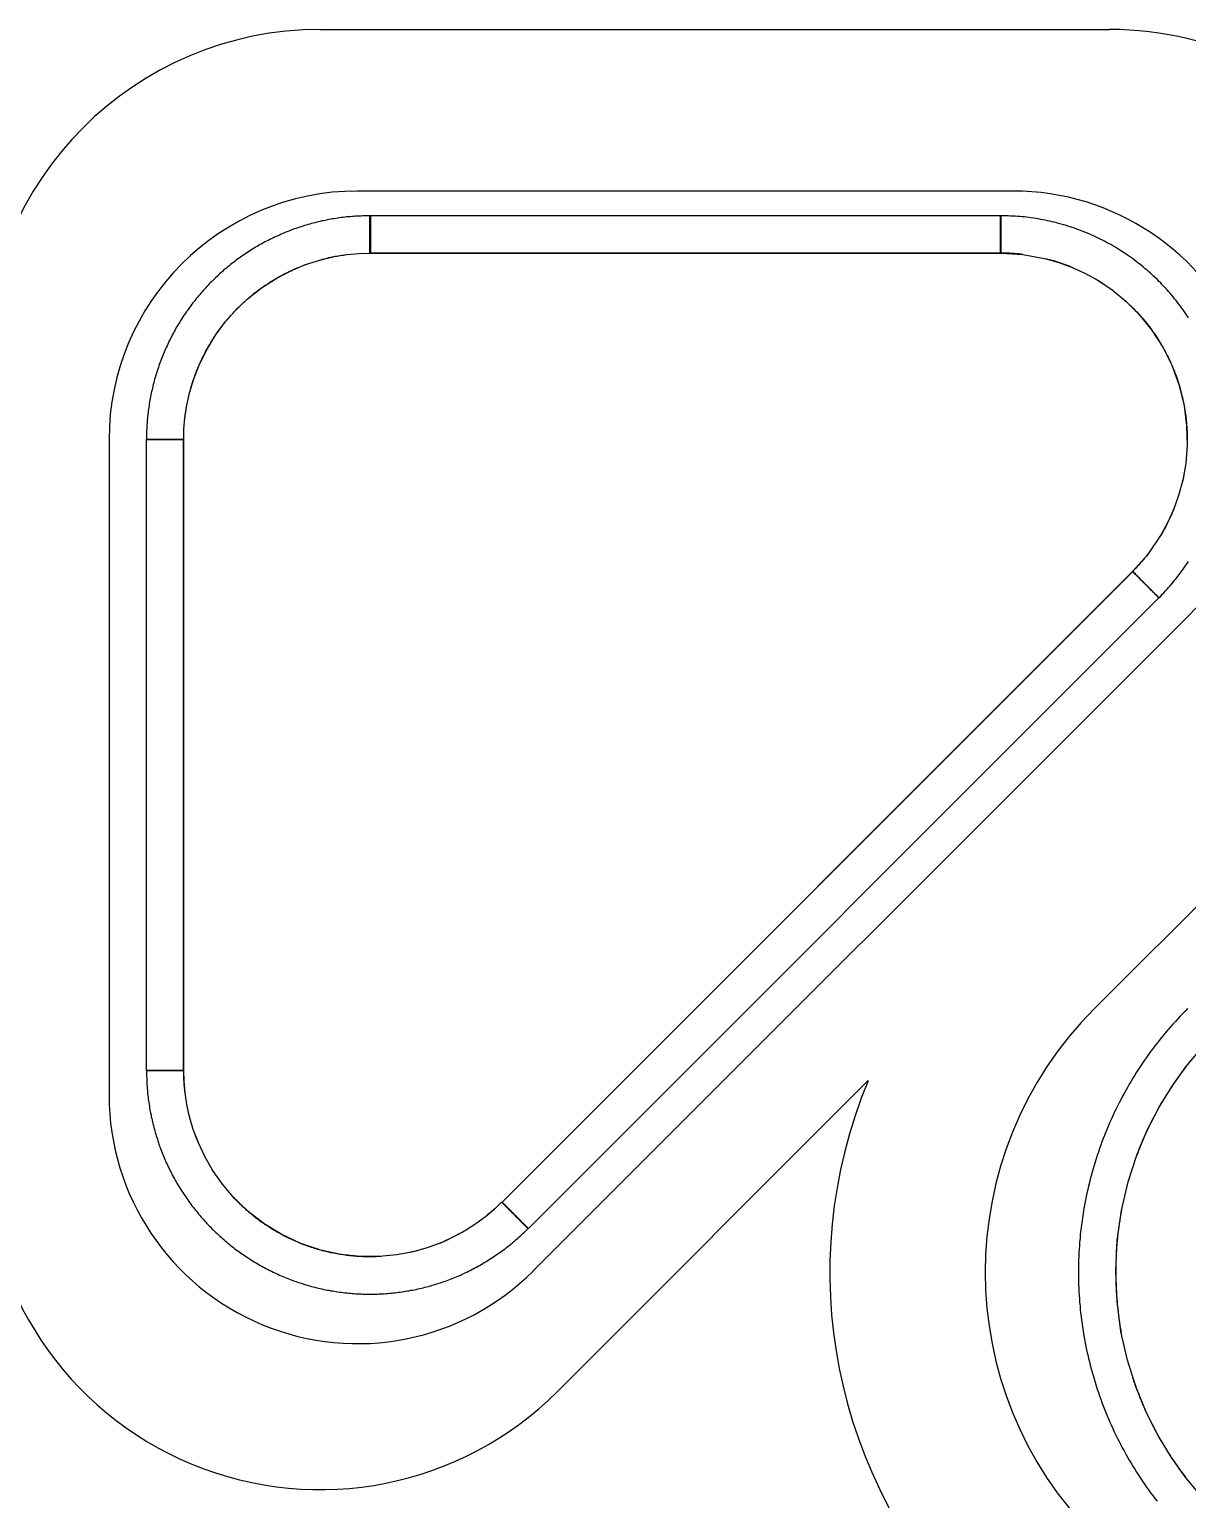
# Paper-space layout 'Sample Network Drawing - A1 Sheet' of a CAD drawing. Extents: x 49 to 806, y 22 to 564.
# Drawn here: x 720.299 to 721.231, y 242.193 to 243.376 of the extents above; entities that cross this region are included whole.
import ezdxf

# ---------------------------------------------------------------- set-up
doc = ezdxf.new("R2010")
doc.units = 0
doc.layers.add('N-EQPM', color=4, linetype='Continuous', lineweight=25)

psp = doc.layouts.new('Sample Network Drawing - A1 Sheet')

# ---------------------------------------------------------------- linework, layer by layer
at = {"layer": 'N-EQPM'}
for p, q in [((720.5328, 243.3761), (721.1677, 243.3761)), ((721.0903, 243.2461), (720.5628, 243.2461)), ((721.1557, 242.5883), (721.7807, 243.2133)), ((721.0804, 243.1961), (720.5728, 243.1961)), ((720.3628, 243.0461), (720.3628, 242.5187)), ((720.4228, 243.0461), (720.4228, 242.5385)), ((720.6789, 242.4324), (721.1865, 242.9401)), ((720.7042, 242.3772), (721.2317, 242.9047)), ((720.9737, 242.5303), (720.7237, 242.2803))]:
    psp.add_line(p, q, dxfattribs=at)
at = {"layer": 'N-EQPM', "flags": 128}
for points in [[(720.4229, 243.0462), (720.4231, 243.0545), (720.4239, 243.0637), (720.4254, 243.0738), (720.4279, 243.0846), (720.4313, 243.0959), (720.4359, 243.1074), (720.4417, 243.1189), (720.4486, 243.1302), (720.4566, 243.141), (720.4657, 243.1512), (720.4757, 243.1605), (720.4864, 243.1688), (720.4977, 243.176), (720.5092, 243.182), (720.5209, 243.1869), (720.5324, 243.1906), (720.5436, 243.1933), (720.5541, 243.195), (720.5638, 243.1959), (720.5727, 243.1961), (720.5727, 243.1967), (720.5727, 243.1973), (720.5727, 243.1979), (720.5727, 243.1985), (720.5727, 243.1991), (720.5727, 243.1997), (720.5727, 243.2003), (720.5727, 243.2008), (720.5727, 243.2014), (720.5727, 243.202), (720.5727, 243.2026), (720.5727, 243.2031), (720.5727, 243.2037), (720.5727, 243.2043), (720.5727, 243.2049), (720.5727, 243.2054), (720.5727, 243.206), (720.5727, 243.2065), (720.5727, 243.2071), (720.5727, 243.2076), (720.5727, 243.2082), (720.5727, 243.2087), (720.5727, 243.2092), (720.5727, 243.2098), (720.5727, 243.2103), (720.5727, 243.2108), (720.5727, 243.2113), (720.5727, 243.2118), (720.5727, 243.2123), (720.5727, 243.2128), (720.5727, 243.2133), (720.5727, 243.2138), (720.5727, 243.2143), (720.5727, 243.2147), (720.5727, 243.2152), (720.5727, 243.2156), (720.5727, 243.2161), (720.5727, 243.2165), (720.5727, 243.2169), (720.5727, 243.2174), (720.5727, 243.2178), (720.5727, 243.2182), (720.5727, 243.2186), (720.5727, 243.219), (720.5727, 243.2193), (720.5727, 243.2197), (720.5727, 243.2201), (720.5727, 243.2204), (720.5727, 243.2207), (720.5727, 243.2211), (720.5727, 243.2214), (720.5727, 243.2217), (720.5727, 243.222), (720.5727, 243.2223), (720.5727, 243.2226), (720.5727, 243.2229), (720.5727, 243.2231), (720.5727, 243.2234), (720.5727, 243.2236), (720.5727, 243.2239), (720.5727, 243.2241), (720.5727, 243.2243), (720.5727, 243.2245), (720.5727, 243.2247), (720.5727, 243.2249), (720.5727, 243.225), (720.5727, 243.2252), (720.5727, 243.2253), (720.5727, 243.2254), (720.5727, 243.2256), (720.5727, 243.2257), (720.5727, 243.2258), (720.5727, 243.2259), (720.5727, 243.2259), (720.5727, 243.226), (720.5727, 243.2261), (720.5727, 243.2261), (720.5727, 243.2261), (720.5727, 243.2261), (720.5713, 243.2261), (720.5698, 243.2261), (720.5684, 243.2261), (720.5669, 243.2261), (720.5655, 243.226), (720.5641, 243.2259), (720.5626, 243.2259), (720.5612, 243.2258), (720.5597, 243.2257), (720.5583, 243.2256), (720.5569, 243.2254), (720.5554, 243.2253), (720.554, 243.2252), (720.5526, 243.225), (720.5511, 243.2248), (720.5497, 243.2247), (720.5483, 243.2245), (720.5468, 243.2243), (720.5454, 243.2241), (720.544, 243.2238), (720.5426, 243.2236), (720.5412, 243.2234), (720.5397, 243.2231), (720.5383, 243.2228), (720.5369, 243.2225), (720.5355, 243.2222), (720.5341, 243.222), (720.5327, 243.2216), (720.5313, 243.2213), (720.5299, 243.221), (720.5285, 243.2206), (720.5271, 243.2203), (720.5257, 243.2199), (720.5243, 243.2195), (720.5229, 243.2191), (720.5215, 243.2187), (720.5202, 243.2183), (720.5188, 243.2179), (720.5174, 243.2174), (720.516, 243.217), (720.5147, 243.2165), (720.5133, 243.216), (720.5119, 243.2156), (720.5106, 243.2151), (720.5092, 243.2146), (720.5079, 243.2141), (720.5066, 243.2135), (720.5052, 243.213), (720.5039, 243.2124), (720.5026, 243.2119), (720.5012, 243.2113), (720.4999, 243.2107), (720.4986, 243.2101), (720.4973, 243.2095), (720.496, 243.2089), (720.4947, 243.2083), (720.4934, 243.2077), (720.4921, 243.2071), (720.4908, 243.2064), (720.4895, 243.2057), (720.4882, 243.2051), (720.487, 243.2044), (720.4857, 243.2037), (720.4845, 243.203), (720.4832, 243.2023), (720.482, 243.2015), (720.4807, 243.2008), (720.4795, 243.2001), (720.4783, 243.1993), (720.477, 243.1985), (720.4758, 243.1978), (720.4746, 243.197), (720.4734, 243.1962), (720.4722, 243.1954), (720.471, 243.1946), (720.4698, 243.1938), (720.4686, 243.1929), (720.4675, 243.1921), (720.4663, 243.1913), (720.4652, 243.1904), (720.464, 243.1895), (720.4629, 243.1887), (720.4617, 243.1878), (720.4606, 243.1869), (720.4595, 243.186), (720.4583, 243.1851), (720.4572, 243.1841), (720.4561, 243.1832), (720.455, 243.1823), (720.454, 243.1813), (720.4529, 243.1804), (720.4518, 243.1794), (720.4507, 243.1784), (720.4497, 243.1774), (720.4487, 243.1764), (720.4476, 243.1755), (720.4466, 243.1744), (720.4456, 243.1734), (720.4445, 243.1724), (720.4435, 243.1714), (720.4425, 243.1703), (720.4415, 243.1693), (720.4406, 243.1682), (720.4396, 243.1672), (720.4386, 243.1661), (720.4377, 243.165), (720.4367, 243.1639), (720.4358, 243.1628), (720.4349, 243.1617), (720.4339, 243.1606), (720.433, 243.1595), (720.4321, 243.1584), (720.4312, 243.1572), (720.4303, 243.1561), (720.4295, 243.155), (720.4286, 243.1538), (720.4277, 243.1526), (720.4269, 243.1515), (720.4261, 243.1503), (720.4252, 243.1491), (720.4244, 243.1479), (720.4236, 243.1468), (720.4228, 243.1456), (720.422, 243.1443), (720.4212, 243.1431), (720.4204, 243.1419), (720.4197, 243.1407), (720.4189, 243.1395), (720.4182, 243.1382), (720.4175, 243.137), (720.4167, 243.1357), (720.416, 243.1345), (720.4153, 243.1332), (720.4146, 243.132), (720.414, 243.1307), (720.4133, 243.1294), (720.4126, 243.1281), (720.412, 243.1268), (720.4113, 243.1255), (720.4107, 243.1243), (720.4101, 243.123), (720.4095, 243.1216), (720.4089, 243.1203), (720.4083, 243.119), (720.4077, 243.1177), (720.4071, 243.1164), (720.4066, 243.115), (720.406, 243.1137), (720.4055, 243.1124), (720.405, 243.111), (720.4045, 243.1097), (720.4039, 243.1083), (720.4035, 243.107), (720.403, 243.1056), (720.4025, 243.1042), (720.4021, 243.1029), (720.4016, 243.1015), (720.4012, 243.1001), (720.4007, 243.0987), (720.4003, 243.0974), (720.3999, 243.096), (720.3995, 243.0946), (720.3991, 243.0932), (720.3988, 243.0918), (720.3984, 243.0904), (720.3981, 243.089), (720.3977, 243.0876), (720.3974, 243.0862), (720.3971, 243.0848), (720.3968, 243.0834), (720.3965, 243.082), (720.3962, 243.0806), (720.3959, 243.0791), (720.3957, 243.0777), (720.3954, 243.0763), (720.3952, 243.0749), (720.395, 243.0735), (720.3948, 243.072), (720.3946, 243.0706), (720.3944, 243.0692), (720.3942, 243.0677), (720.394, 243.0663), (720.3939, 243.0649), (720.3937, 243.0634), (720.3936, 243.062), (720.3935, 243.0606), (720.3934, 243.0591), (720.3933, 243.0577), (720.3932, 243.0562), (720.3931, 243.0548), (720.393, 243.0534), (720.393, 243.0519), (720.3929, 243.0505), (720.3929, 243.049), (720.3929, 243.0476), (720.3929, 243.0462), (720.3929, 243.0462), (720.3929, 243.0462), (720.393, 243.0462), (720.393, 243.0462), (720.3931, 243.0462), (720.3932, 243.0462), (720.3933, 243.0462), (720.3934, 243.0462), (720.3935, 243.0462), (720.3936, 243.0462), (720.3937, 243.0462), (720.3939, 243.0462), (720.394, 243.0462), (720.3942, 243.0462), (720.3944, 243.0462), (720.3945, 243.0462), (720.3947, 243.0462), (720.3949, 243.0462), (720.3952, 243.0462), (720.3954, 243.0462), (720.3956, 243.0462), (720.3959, 243.0462), (720.3962, 243.0462), (720.3964, 243.0462), (720.3967, 243.0462), (720.397, 243.0462), (720.3973, 243.0462), (720.3976, 243.0462), (720.3979, 243.0462), (720.3983, 243.0462), (720.3986, 243.0462), (720.399, 243.0462), (720.3993, 243.0462), (720.3997, 243.0462), (720.4001, 243.0462), (720.4005, 243.0462), (720.4009, 243.0462), (720.4012, 243.0462), (720.4017, 243.0462), (720.4021, 243.0462), (720.4025, 243.0462), (720.4029, 243.0462), (720.4034, 243.0462), (720.4039, 243.0462), (720.4043, 243.0462), (720.4048, 243.0462), (720.4052, 243.0462), (720.4057, 243.0462), (720.4062, 243.0462), (720.4067, 243.0462), (720.4072, 243.0462), (720.4077, 243.0462), (720.4082, 243.0462), (720.4087, 243.0462), (720.4093, 243.0462), (720.4098, 243.0462), (720.4103, 243.0462), (720.4108, 243.0462), (720.4114, 243.0462), (720.4119, 243.0462), (720.4125, 243.0462), (720.413, 243.0462), (720.4136, 243.0462), (720.4142, 243.0462), (720.4147, 243.0462), (720.4153, 243.0462), (720.4159, 243.0462), (720.4164, 243.0462), (720.417, 243.0462), (720.4176, 243.0462), (720.4182, 243.0462), (720.4188, 243.0462), (720.4193, 243.0462), (720.4199, 243.0462), (720.4205, 243.0462), (720.4211, 243.0462), (720.4217, 243.0462), (720.4223, 243.0462)], [(720.5731, 243.1962), (721.0801, 243.1962), (721.0801, 243.1969), (721.0801, 243.1976), (721.0801, 243.1983), (721.0801, 243.199), (721.0801, 243.1997), (721.0801, 243.2004), (721.0801, 243.201), (721.0801, 243.2018), (721.0801, 243.2024), (721.0801, 243.2031), (721.0801, 243.2038), (721.0801, 243.2045), (721.0801, 243.2052), (721.0801, 243.2058), (721.0801, 243.2065), (721.0801, 243.2071), (721.0801, 243.2078), (721.0801, 243.2084), (721.0801, 243.2091), (721.0801, 243.2097), (721.0801, 243.2103), (721.0801, 243.211), (721.0801, 243.2116), (721.0801, 243.2122), (721.0801, 243.2127), (721.0801, 243.2133), (721.0801, 243.2139), (721.0801, 243.2145), (721.0801, 243.215), (721.0801, 243.2156), (721.0801, 243.2161), (721.0801, 243.2166), (721.0801, 243.2171), (721.0801, 243.2176), (721.0801, 243.2181), (721.0801, 243.2186), (721.0801, 243.219), (721.0801, 243.2195), (721.0801, 243.2199), (721.0801, 243.2203), (721.0801, 243.2208), (721.0801, 243.2211), (721.0801, 243.2215), (721.0801, 243.2219), (721.0801, 243.2222), (721.0801, 243.2226), (721.0801, 243.2229), (721.0801, 243.2232), (721.0801, 243.2235), (721.0801, 243.2238), (721.0801, 243.2241), (721.0801, 243.2243), (721.0801, 243.2245), (721.0801, 243.2248), (721.0801, 243.225), (721.0801, 243.2252), (721.0801, 243.2253), (721.0801, 243.2255), (721.0801, 243.2256), (721.0801, 243.2257), (721.0801, 243.2259), (721.0801, 243.2259), (721.0801, 243.226), (721.0801, 243.2261), (721.0801, 243.2261), (721.0801, 243.2261), (720.5731, 243.2261), (720.5731, 243.2261), (720.5731, 243.2261), (720.5731, 243.226), (720.5731, 243.2259), (720.5731, 243.2259), (720.5731, 243.2257), (720.5731, 243.2256), (720.5731, 243.2255), (720.5731, 243.2253), (720.5731, 243.2252), (720.5731, 243.225), (720.5731, 243.2248), (720.5731, 243.2245), (720.5731, 243.2243), (720.5731, 243.2241), (720.5731, 243.2238), (720.5731, 243.2235), (720.5731, 243.2232), (720.5731, 243.2229), (720.5731, 243.2226), (720.5731, 243.2222), (720.5731, 243.2219), (720.5731, 243.2215), (720.5731, 243.2211), (720.5731, 243.2208), (720.5731, 243.2203), (720.5731, 243.2199), (720.5731, 243.2195), (720.5731, 243.219), (720.5731, 243.2186), (720.5731, 243.2181), (720.5731, 243.2176), (720.5731, 243.2171), (720.5731, 243.2166), (720.5731, 243.2161), (720.5731, 243.2156), (720.5731, 243.215), (720.5731, 243.2145), (720.5731, 243.2139), (720.5731, 243.2133), (720.5731, 243.2127), (720.5731, 243.2122), (720.5731, 243.2116), (720.5731, 243.211), (720.5731, 243.2103), (720.5731, 243.2097), (720.5731, 243.2091), (720.5731, 243.2084), (720.5731, 243.2078), (720.5731, 243.2071), (720.5731, 243.2065), (720.5731, 243.2058), (720.5731, 243.2052), (720.5731, 243.2045), (720.5731, 243.2038), (720.5731, 243.2031), (720.5731, 243.2024), (720.5731, 243.2018), (720.5731, 243.201), (720.5731, 243.2004), (720.5731, 243.1997), (720.5731, 243.199), (720.5731, 243.1983), (720.5731, 243.1976), (720.5731, 243.1969)], [(720.4227, 242.5386), (720.4227, 243.0461), (720.4218, 243.0461), (720.4208, 243.0461), (720.4198, 243.0461), (720.4188, 243.0461), (720.4179, 243.0461), (720.4169, 243.0461), (720.416, 243.0461), (720.415, 243.0461), (720.4141, 243.0461), (720.4131, 243.0461), (720.4122, 243.0461), (720.4113, 243.0461), (720.4104, 243.0461), (720.4095, 243.0461), (720.4086, 243.0461), (720.4078, 243.0461), (720.4069, 243.0461), (720.4061, 243.0461), (720.4053, 243.0461), (720.4045, 243.0461), (720.4037, 243.0461), (720.403, 243.0461), (720.4023, 243.0461), (720.4015, 243.0461), (720.4009, 243.0461), (720.4002, 243.0461), (720.3996, 243.0461), (720.399, 243.0461), (720.3984, 243.0461), (720.3978, 243.0461), (720.3973, 243.0461), (720.3968, 243.0461), (720.3963, 243.0461), (720.3959, 243.0461), (720.3955, 243.0461), (720.3951, 243.0461), (720.3947, 243.0461), (720.3944, 243.0461), (720.3941, 243.0461), (720.3938, 243.0461), (720.3936, 243.0461), (720.3934, 243.0461), (720.3932, 243.0461), (720.393, 243.0461), (720.3929, 243.0461), (720.3929, 243.0461), (720.3928, 243.0461), (720.3928, 242.5386), (720.3929, 242.5386), (720.3929, 242.5386), (720.393, 242.5386), (720.3932, 242.5386), (720.3934, 242.5386), (720.3936, 242.5386), (720.3938, 242.5386), (720.3941, 242.5386), (720.3944, 242.5386), (720.3947, 242.5386), (720.3951, 242.5386), (720.3955, 242.5386), (720.3959, 242.5386), (720.3963, 242.5386), (720.3968, 242.5386), (720.3973, 242.5386), (720.3978, 242.5386), (720.3984, 242.5386), (720.399, 242.5386), (720.3996, 242.5386), (720.4002, 242.5386), (720.4009, 242.5386), (720.4015, 242.5386), (720.4023, 242.5386), (720.403, 242.5386), (720.4037, 242.5386), (720.4045, 242.5386), (720.4053, 242.5386), (720.4061, 242.5386), (720.4069, 242.5386), (720.4078, 242.5386), (720.4086, 242.5386), (720.4095, 242.5386), (720.4104, 242.5386), (720.4113, 242.5386), (720.4122, 242.5386), (720.4131, 242.5386), (720.4141, 242.5386), (720.415, 242.5386), (720.416, 242.5386), (720.4169, 242.5386), (720.4179, 242.5386), (720.4188, 242.5386), (720.4198, 242.5386), (720.4208, 242.5386), (720.4218, 242.5386)], [(721.1862, 242.9401), (720.6791, 242.4325), (720.6799, 242.4318), (720.6805, 242.4311), (720.6813, 242.4304), (720.6819, 242.4296), (720.6827, 242.429), (720.6833, 242.4283), (720.684, 242.4276), (720.6847, 242.4269), (720.6854, 242.4262), (720.6861, 242.4255), (720.6867, 242.4248), (720.6874, 242.4242), (720.688, 242.4235), (720.6887, 242.4229), (720.6893, 242.4223), (720.6899, 242.4217), (720.6905, 242.4211), (720.6911, 242.4205), (720.6917, 242.4199), (720.6923, 242.4193), (720.6928, 242.4188), (720.6933, 242.4183), (720.6939, 242.4177), (720.6943, 242.4172), (720.6948, 242.4168), (720.6953, 242.4163), (720.6957, 242.4158), (720.6962, 242.4154), (720.6966, 242.415), (720.697, 242.4146), (720.6973, 242.4142), (720.6977, 242.4139), (720.698, 242.4136), (720.6984, 242.4133), (720.6986, 242.413), (720.6989, 242.4127), (720.6991, 242.4124), (720.6994, 242.4122), (720.6996, 242.412), (720.6998, 242.4119), (720.6999, 242.4117), (720.7, 242.4116), (720.7001, 242.4115), (720.7002, 242.4114), (720.7003, 242.4113), (720.7003, 242.4113), (721.2074, 242.9189), (721.2073, 242.9189), (721.2073, 242.919), (721.2072, 242.9191), (721.2071, 242.9192), (721.207, 242.9193), (721.2068, 242.9194), (721.2067, 242.9196), (721.2064, 242.9198), (721.2062, 242.92), (721.206, 242.9203), (721.2057, 242.9206), (721.2054, 242.9208), (721.2051, 242.9211), (721.2048, 242.9215), (721.2044, 242.9218), (721.204, 242.9222), (721.2037, 242.9226), (721.2033, 242.923), (721.2028, 242.9234), (721.2024, 242.9239), (721.2019, 242.9243), (721.2014, 242.9248), (721.2009, 242.9254), (721.2004, 242.9258), (721.1999, 242.9264), (721.1993, 242.9269), (721.1988, 242.9275), (721.1982, 242.9281), (721.1976, 242.9286), (721.197, 242.9293), (721.1964, 242.9299), (721.1958, 242.9305), (721.1951, 242.9312), (721.1945, 242.9318), (721.1938, 242.9325), (721.1931, 242.9331), (721.1925, 242.9338), (721.1918, 242.9345), (721.1911, 242.9352), (721.1904, 242.9359), (721.1897, 242.9365), (721.189, 242.9373), (721.1883, 242.9379), (721.1876, 242.9387), (721.1869, 242.9394)], [(720.6787, 242.4325), (720.6724, 242.4265), (720.6656, 242.4207), (720.658, 242.4152), (720.6497, 242.4098), (720.6406, 242.4048), (720.6305, 242.4001), (720.6195, 242.396), (720.6075, 242.3926), (720.5944, 242.3901), (720.5803, 242.3887), (720.5651, 242.3887), (720.5493, 242.3904), (720.5332, 242.3939), (720.5172, 242.3992), (720.5019, 242.4064), (720.4876, 242.4151), (720.4748, 242.425), (720.4636, 242.4358), (720.4541, 242.4469), (720.4462, 242.4582), (720.4398, 242.4694), (720.4347, 242.4803), (720.4306, 242.491), (720.4276, 242.5012), (720.4254, 242.5111), (720.424, 242.5206), (720.4232, 242.5298), (720.4229, 242.5385), (720.4223, 242.5385), (720.4217, 242.5385), (720.4212, 242.5385), (720.4206, 242.5385), (720.42, 242.5385), (720.4194, 242.5385), (720.4188, 242.5385), (720.4182, 242.5385), (720.4177, 242.5385), (720.4171, 242.5385), (720.4165, 242.5385), (720.4159, 242.5385), (720.4154, 242.5385), (720.4148, 242.5385), (720.4142, 242.5385), (720.4137, 242.5385), (720.4131, 242.5385), (720.4126, 242.5385), (720.412, 242.5385), (720.4115, 242.5385), (720.4109, 242.5385), (720.4104, 242.5385), (720.4098, 242.5385), (720.4093, 242.5385), (720.4088, 242.5385), (720.4083, 242.5385), (720.4078, 242.5385), (720.4073, 242.5385), (720.4068, 242.5385), (720.4063, 242.5385), (720.4058, 242.5385), (720.4053, 242.5385), (720.4048, 242.5385), (720.4044, 242.5385), (720.4039, 242.5385), (720.4035, 242.5385), (720.403, 242.5385), (720.4026, 242.5385), (720.4021, 242.5385), (720.4017, 242.5385), (720.4013, 242.5385), (720.4009, 242.5385), (720.4005, 242.5385), (720.4001, 242.5385), (720.3998, 242.5385), (720.3994, 242.5385), (720.399, 242.5385), (720.3987, 242.5385), (720.3983, 242.5385), (720.398, 242.5385), (720.3977, 242.5385), (720.3974, 242.5385), (720.3971, 242.5385), (720.3968, 242.5385), (720.3965, 242.5385), (720.3962, 242.5385), (720.396, 242.5385), (720.3957, 242.5385), (720.3955, 242.5385), (720.3952, 242.5385), (720.395, 242.5385), (720.3948, 242.5385), (720.3946, 242.5385), (720.3944, 242.5385), (720.3943, 242.5385), (720.3941, 242.5385), (720.3939, 242.5385), (720.3938, 242.5385), (720.3937, 242.5385), (720.3935, 242.5385), (720.3934, 242.5385), (720.3933, 242.5385), (720.3932, 242.5385), (720.3932, 242.5385), (720.3931, 242.5385), (720.3931, 242.5385), (720.393, 242.5385), (720.393, 242.5385), (720.393, 242.5385), (720.393, 242.5385), (720.393, 242.5371), (720.393, 242.5356), (720.393, 242.5342), (720.3931, 242.5327), (720.3931, 242.5313), (720.3932, 242.5299), (720.3932, 242.5284), (720.3933, 242.527), (720.3934, 242.5255), (720.3935, 242.5241), (720.3937, 242.5227), (720.3938, 242.5212), (720.3939, 242.5198), (720.3941, 242.5184), (720.3943, 242.5169), (720.3944, 242.5155), (720.3946, 242.5141), (720.3948, 242.5126), (720.395, 242.5112), (720.3953, 242.5098), (720.3955, 242.5084), (720.3957, 242.5069), (720.396, 242.5055), (720.3963, 242.5041), (720.3966, 242.5027), (720.3968, 242.5013), (720.3972, 242.4999), (720.3975, 242.4985), (720.3978, 242.4971), (720.3981, 242.4957), (720.3985, 242.4943), (720.3988, 242.4929), (720.3992, 242.4915), (720.3996, 242.4901), (720.4, 242.4887), (720.4004, 242.4873), (720.4008, 242.4859), (720.4012, 242.4845), (720.4017, 242.4832), (720.4021, 242.4818), (720.4026, 242.4804), (720.403, 242.4791), (720.4035, 242.4777), (720.404, 242.4764), (720.4045, 242.475), (720.405, 242.4737), (720.4056, 242.4723), (720.4061, 242.471), (720.4066, 242.4696), (720.4072, 242.4683), (720.4078, 242.467), (720.4083, 242.4657), (720.4089, 242.4643), (720.4095, 242.463), (720.4101, 242.4617), (720.4108, 242.4604), (720.4114, 242.4591), (720.412, 242.4578), (720.4127, 242.4565), (720.4133, 242.4553), (720.414, 242.454), (720.4147, 242.4527), (720.4154, 242.4514), (720.4161, 242.4502), (720.4168, 242.4489), (720.4175, 242.4477), (720.4183, 242.4465), (720.419, 242.4452), (720.4198, 242.444), (720.4205, 242.4428), (720.4213, 242.4415), (720.4221, 242.4403), (720.4229, 242.4391), (720.4237, 242.4379), (720.4245, 242.4367), (720.4253, 242.4355), (720.4261, 242.4344), (720.427, 242.4332), (720.4278, 242.432), (720.4287, 242.4309), (720.4295, 242.4297), (720.4304, 242.4286), (720.4313, 242.4274), (720.4322, 242.4263), (720.4331, 242.4252), (720.434, 242.4241), (720.4349, 242.4229), (720.4359, 242.4218), (720.4368, 242.4208), (720.4377, 242.4197), (720.4387, 242.4186), (720.4396, 242.4175), (720.4406, 242.4165), (720.4416, 242.4154), (720.4426, 242.4143), (720.4436, 242.4133), (720.4446, 242.4123), (720.4456, 242.4112), (720.4466, 242.4102), (720.4477, 242.4092), (720.4487, 242.4082), (720.4498, 242.4072), (720.4508, 242.4063), (720.4519, 242.4053), (720.453, 242.4043), (720.454, 242.4033), (720.4551, 242.4024), (720.4562, 242.4015), (720.4573, 242.4005), (720.4584, 242.3996), (720.4595, 242.3987), (720.4606, 242.3978), (720.4618, 242.3969), (720.4629, 242.396), (720.4641, 242.3951), (720.4652, 242.3943), (720.4664, 242.3934), (720.4675, 242.3926), (720.4687, 242.3917), (720.4699, 242.3909), (720.4711, 242.3901), (720.4723, 242.3893), (720.4735, 242.3885), (720.4747, 242.3877), (720.4759, 242.3869), (720.4771, 242.3861), (720.4783, 242.3853), (720.4796, 242.3846), (720.4808, 242.3839), (720.482, 242.3831), (720.4833, 242.3824), (720.4845, 242.3817), (720.4858, 242.381), (720.4871, 242.3803), (720.4883, 242.3796), (720.4896, 242.3789), (720.4909, 242.3783), (720.4922, 242.3776), (720.4935, 242.377), (720.4948, 242.3763), (720.4961, 242.3757), (720.4974, 242.3751), (720.4987, 242.3745), (720.5, 242.3739), (720.5013, 242.3733), (720.5026, 242.3728), (720.504, 242.3722), (720.5053, 242.3717), (720.5066, 242.3711), (720.508, 242.3706), (720.5093, 242.3701), (720.5107, 242.3696), (720.512, 242.3691), (720.5134, 242.3686), (720.5147, 242.3682), (720.5161, 242.3677), (720.5175, 242.3673), (720.5189, 242.3668), (720.5202, 242.3664), (720.5216, 242.366), (720.523, 242.3656), (720.5244, 242.3652), (720.5258, 242.3648), (720.5272, 242.3644), (720.5285, 242.3641), (720.5299, 242.3637), (720.5313, 242.3634), (720.5327, 242.363), (720.5341, 242.3627), (720.5356, 242.3624), (720.537, 242.3621), (720.5384, 242.3618), (720.5398, 242.3616), (720.5412, 242.3613), (720.5426, 242.3611), (720.5441, 242.3608), (720.5455, 242.3606), (720.5469, 242.3604), (720.5483, 242.3602), (720.5498, 242.36), (720.5512, 242.3598), (720.5526, 242.3597), (720.5541, 242.3595), (720.5555, 242.3594), (720.5569, 242.3592), (720.5584, 242.3591), (720.5598, 242.359), (720.5612, 242.3589), (720.5627, 242.3588), (720.5641, 242.3587), (720.5656, 242.3587), (720.567, 242.3586), (720.5684, 242.3586), (720.5699, 242.3585), (720.5713, 242.3585), (720.5728, 242.3585), (720.5742, 242.3585), (720.5756, 242.3585), (720.5771, 242.3586), (720.5785, 242.3586), (720.58, 242.3587), (720.5814, 242.3587), (720.5828, 242.3588), (720.5843, 242.3589), (720.5857, 242.359), (720.5872, 242.3591), (720.5886, 242.3592), (720.59, 242.3594), (720.5915, 242.3595), (720.5929, 242.3597), (720.5943, 242.3598), (720.5957, 242.36), (720.5972, 242.3602), (720.5986, 242.3604), (720.6, 242.3606), (720.6015, 242.3608), (720.6029, 242.3611), (720.6043, 242.3613), (720.6057, 242.3616), (720.6071, 242.3618), (720.6085, 242.3621), (720.61, 242.3624), (720.6114, 242.3627), (720.6128, 242.363), (720.6142, 242.3634), (720.6156, 242.3637), (720.617, 242.3641), (720.6184, 242.3644), (720.6198, 242.3648), (720.6211, 242.3652), (720.6225, 242.3656), (720.6239, 242.366), (720.6253, 242.3664), (720.6267, 242.3668), (720.6281, 242.3673), (720.6294, 242.3677), (720.6308, 242.3682), (720.6321, 242.3686), (720.6335, 242.3691), (720.6349, 242.3696), (720.6362, 242.3701), (720.6376, 242.3706), (720.6389, 242.3711), (720.6402, 242.3717), (720.6416, 242.3722), (720.6429, 242.3728), (720.6442, 242.3733), (720.6455, 242.3739), (720.6469, 242.3745), (720.6482, 242.3751), (720.6495, 242.3757), (720.6508, 242.3763), (720.6521, 242.377), (720.6534, 242.3776), (720.6546, 242.3783), (720.6559, 242.3789), (720.6572, 242.3796), (720.6585, 242.3803), (720.6597, 242.381), (720.661, 242.3817), (720.6622, 242.3824), (720.6635, 242.3831), (720.6647, 242.3839), (720.666, 242.3846), (720.6672, 242.3853), (720.6684, 242.3861), (720.6696, 242.3869), (720.6708, 242.3877), (720.6721, 242.3885), (720.6733, 242.3893), (720.6744, 242.3901), (720.6756, 242.3909), (720.6768, 242.3917), (720.678, 242.3926), (720.6791, 242.3934), (720.6803, 242.3943), (720.6815, 242.3951), (720.6826, 242.396), (720.6837, 242.3969), (720.6849, 242.3978), (720.686, 242.3987), (720.6871, 242.3996), (720.6882, 242.4005), (720.6893, 242.4015), (720.6904, 242.4024), (720.6915, 242.4033), (720.6926, 242.4043), (720.6936, 242.4053), (720.6947, 242.4063), (720.6958, 242.4072), (720.6968, 242.4082), (720.6978, 242.4092), (720.6989, 242.4102), (720.6999, 242.4112), (720.6999, 242.4112), (720.6999, 242.4113), (720.6999, 242.4113), (720.6998, 242.4113), (720.6998, 242.4113), (720.6998, 242.4114), (720.6997, 242.4114), (720.6996, 242.4115), (720.6996, 242.4116), (720.6995, 242.4117), (720.6994, 242.4117), (720.6993, 242.4118), (720.6992, 242.4119), (720.6991, 242.412), (720.699, 242.4122), (720.6989, 242.4123), (720.6987, 242.4124), (720.6986, 242.4126), (720.6984, 242.4127), (720.6983, 242.4129), (720.6981, 242.413), (720.698, 242.4132), (720.6978, 242.4134), (720.6976, 242.4136), (720.6974, 242.4138), (720.6972, 242.4139), (720.697, 242.4142), (720.6968, 242.4144), (720.6966, 242.4146), (720.6963, 242.4148), (720.6961, 242.4151), (720.6959, 242.4153), (720.6956, 242.4155), (720.6954, 242.4158), (720.6951, 242.4161), (720.6948, 242.4163), (720.6946, 242.4166), (720.6943, 242.4169), (720.694, 242.4172), (720.6937, 242.4175), (720.6934, 242.4178), (720.6931, 242.4181), (720.6928, 242.4184), (720.6925, 242.4187), (720.6922, 242.419), (720.6918, 242.4193), (720.6915, 242.4197), (720.6912, 242.42), (720.6908, 242.4203), (720.6905, 242.4207), (720.6901, 242.421), (720.6898, 242.4214), (720.6894, 242.4217), (720.6891, 242.4221), (720.6887, 242.4225), (720.6883, 242.4228), (720.688, 242.4232), (720.6876, 242.4236), (720.6872, 242.424), (720.6868, 242.4243), (720.6864, 242.4247), (720.686, 242.4251), (720.6856, 242.4255), (720.6853, 242.4259), (720.6849, 242.4263), (720.6845, 242.4267), (720.6841, 242.4271), (720.6837, 242.4275), (720.6833, 242.4279), (720.6828, 242.4283), (720.6824, 242.4287), (720.682, 242.4291), (720.6816, 242.4296), (720.6812, 242.43), (720.6808, 242.4304), (720.6804, 242.4308), (720.68, 242.4312), (720.6796, 242.4316), (720.6791, 242.432)]]:
    psp.add_lwpolyline(points, close=True, dxfattribs=at)
for points in [[(721.0801, 243.2261), (720.5731, 243.2261)], [(721.2313, 243.1442), (721.2303, 243.1457), (721.2292, 243.1473), (721.2281, 243.1489), (721.2271, 243.1504), (721.226, 243.1519), (721.2249, 243.1535), (721.2237, 243.155), (721.2226, 243.1565), (721.2214, 243.158), (721.2202, 243.1594), (721.2191, 243.1609), (721.2179, 243.1623), (721.2166, 243.1638), (721.2154, 243.1652), (721.2141, 243.1666), (721.2129, 243.168), (721.2116, 243.1694), (721.2103, 243.1707), (721.209, 243.1721), (721.2076, 243.1734), (721.2063, 243.1748), (721.205, 243.1761), (721.2036, 243.1774), (721.2022, 243.1786), (721.2008, 243.1799), (721.1994, 243.1812), (721.198, 243.1824), (721.1965, 243.1836), (721.1951, 243.1848), (721.1937, 243.186), (721.1922, 243.1872), (721.1907, 243.1884), (721.1892, 243.1895), (721.1877, 243.1907), (721.1862, 243.1918), (721.1847, 243.1929), (721.1831, 243.1939), (721.1816, 243.195), (721.18, 243.1961), (721.1784, 243.1971), (721.1769, 243.1981), (721.1752, 243.1991), (721.1736, 243.2001), (721.172, 243.2011), (721.1704, 243.202), (721.1688, 243.203), (721.1671, 243.2039), (721.1655, 243.2048), (721.1638, 243.2057), (721.1621, 243.2065), (721.1604, 243.2074), (721.1588, 243.2082), (721.1571, 243.209), (721.1554, 243.2098), (721.1536, 243.2106), (721.1519, 243.2113), (721.1502, 243.2121), (721.1484, 243.2128), (721.1467, 243.2135), (721.1449, 243.2142), (721.1432, 243.2149), (721.1414, 243.2155), (721.1396, 243.2161), (721.1379, 243.2167), (721.1361, 243.2173), (721.1343, 243.2179), (721.1325, 243.2185), (721.1307, 243.219), (721.1288, 243.2195), (721.127, 243.22), (721.1252, 243.2205), (721.1234, 243.221), (721.1216, 243.2214), (721.1197, 243.2218), (721.1179, 243.2222), (721.116, 243.2226), (721.1142, 243.223), (721.1124, 243.2233), (721.1105, 243.2236), (721.1086, 243.2239), (721.1068, 243.2242), (721.1049, 243.2245), (721.103, 243.2247), (721.1012, 243.225), (721.0993, 243.2252), (721.0974, 243.2254), (721.0956, 243.2255), (721.0937, 243.2257), (721.0918, 243.2258), (721.0899, 243.2259), (721.088, 243.226), (721.0862, 243.2261), (721.0843, 243.2261), (721.0824, 243.2261), (721.0805, 243.2261), (721.0805, 243.2261), (721.0805, 243.2261), (721.0805, 243.226), (721.0805, 243.2259), (721.0805, 243.2258), (721.0805, 243.2257), (721.0805, 243.2255), (721.0805, 243.2254), (721.0805, 243.2252), (721.0805, 243.225), (721.0805, 243.2248), (721.0805, 243.2245), (721.0805, 243.2243), (721.0805, 243.224), (721.0805, 243.2237), (721.0805, 243.2234), (721.0805, 243.2231), (721.0805, 243.2227), (721.0805, 243.2224), (721.0805, 243.222), (721.0805, 243.2216), (721.0805, 243.2212), (721.0805, 243.2208), (721.0805, 243.2203), (721.0805, 243.2199), (721.0805, 243.2194), (721.0805, 243.2189), (721.0805, 243.2184), (721.0805, 243.2179), (721.0805, 243.2174), (721.0805, 243.2168), (721.0805, 243.2163), (721.0805, 243.2157), (721.0805, 243.2151), (721.0805, 243.2145), (721.0805, 243.2139), (721.0805, 243.2133), (721.0805, 243.2127), (721.0805, 243.212), (721.0805, 243.2114), (721.0805, 243.2107), (721.0805, 243.21), (721.0805, 243.2094), (721.0805, 243.2087), (721.0805, 243.208), (721.0805, 243.2073), (721.0805, 243.2066), (721.0805, 243.2059), (721.0805, 243.2051), (721.0805, 243.2044), (721.0805, 243.2037), (721.0805, 243.2029), (721.0805, 243.2022), (721.0805, 243.2014), (721.0805, 243.2007), (721.0805, 243.1999), (721.0805, 243.1992), (721.0805, 243.1984), (721.0805, 243.1977), (721.0805, 243.1969), (721.0805, 243.1961), (721.0981, 243.1951), (721.1169, 243.1916), (721.127, 243.1887), (721.1373, 243.1849), (721.148, 243.1801), (721.1589, 243.174), (721.17, 243.1665), (721.181, 243.1575), (721.1917, 243.1468), (721.2017, 243.1344), (721.2106, 243.1205), (721.2181, 243.1055), (721.2239, 243.0896), (721.2279, 243.0733), (721.2299, 243.0572), (721.2303, 243.0416), (721.2291, 243.027), (721.2267, 243.0134), (721.2234, 243.001), (721.2193, 242.9896), (721.2146, 242.9792), (721.2095, 242.9698), (721.1984, 242.9535), (721.1864, 242.9401), (721.187, 242.9396), (721.1875, 242.939), (721.1881, 242.9385), (721.1886, 242.9379), (721.1891, 242.9374), (721.1897, 242.9369), (721.1902, 242.9364), (721.1907, 242.9358), (721.1913, 242.9353), (721.1918, 242.9348), (721.1923, 242.9343), (721.1928, 242.9337), (721.1933, 242.9332), (721.1938, 242.9327), (721.1943, 242.9322), (721.1948, 242.9317), (721.1953, 242.9312), (721.1958, 242.9308), (721.1963, 242.9303), (721.1967, 242.9298), (721.1972, 242.9293), (721.1977, 242.9289), (721.1981, 242.9284), (721.1986, 242.928), (721.199, 242.9275), (721.1994, 242.9271), (721.1998, 242.9267), (721.2003, 242.9263), (721.2007, 242.9259), (721.2011, 242.9255), (721.2014, 242.9251), (721.2018, 242.9247), (721.2022, 242.9243), (721.2025, 242.924), (721.2029, 242.9236), (721.2032, 242.9233), (721.2035, 242.923), (721.2038, 242.9227), (721.2041, 242.9224), (721.2044, 242.9221), (721.2047, 242.9218), (721.205, 242.9216), (721.2052, 242.9213), (721.2055, 242.9211), (721.2057, 242.9208), (721.2059, 242.9206), (721.2061, 242.9204), (721.2063, 242.9202), (721.2065, 242.92), (721.2067, 242.9198), (721.2068, 242.9197), (721.207, 242.9196), (721.2071, 242.9194), (721.2072, 242.9193), (721.2073, 242.9192), (721.2074, 242.9191), (721.2075, 242.9191), (721.2076, 242.919), (721.2076, 242.9189), (721.2076, 242.9189), (721.2076, 242.9189), (721.209, 242.9202), (721.2103, 242.9216), (721.2116, 242.9229), (721.2129, 242.9243), (721.2141, 242.9257), (721.2154, 242.9271), (721.2166, 242.9285), (721.2179, 242.93), (721.2191, 242.9314), (721.2202, 242.9329), (721.2214, 242.9344), (721.2226, 242.9358), (721.2237, 242.9373), (721.2249, 242.9388), (721.226, 242.9404), (721.2271, 242.9419), (721.2281, 242.9434), (721.2292, 242.945), (721.2303, 242.9465), (721.2313, 242.9481)], [(721.0981, 243.1951), (721.0964, 243.1953), (721.0946, 243.1955), (721.0929, 243.1956), (721.0911, 243.1958), (721.0893, 243.1959), (721.0876, 243.196), (721.0858, 243.1961), (721.084, 243.1961), (721.0823, 243.1961), (721.0805, 243.1961), (721.0805, 243.1969), (721.0805, 243.1977), (721.0805, 243.1984), (721.0805, 243.1992), (721.0805, 243.1999), (721.0805, 243.2007), (721.0805, 243.2014), (721.0805, 243.2022), (721.0805, 243.2029), (721.0805, 243.2037), (721.0805, 243.2044), (721.0805, 243.2051), (721.0805, 243.2059), (721.0805, 243.2066), (721.0805, 243.2073), (721.0805, 243.208), (721.0805, 243.2087), (721.0805, 243.2094), (721.0805, 243.21), (721.0805, 243.2107), (721.0805, 243.2114), (721.0805, 243.212), (721.0805, 243.2127), (721.0805, 243.2133), (721.0805, 243.2139), (721.0805, 243.2145), (721.0805, 243.2151), (721.0805, 243.2157), (721.0805, 243.2163), (721.0805, 243.2168), (721.0805, 243.2174), (721.0805, 243.2179), (721.0805, 243.2184), (721.0805, 243.2189), (721.0805, 243.2194), (721.0805, 243.2199), (721.0805, 243.2203), (721.0805, 243.2208), (721.0805, 243.2212), (721.0805, 243.2216), (721.0805, 243.222), (721.0805, 243.2224), (721.0805, 243.2227), (721.0805, 243.2231), (721.0805, 243.2234), (721.0805, 243.2237), (721.0805, 243.224), (721.0805, 243.2243), (721.0805, 243.2245), (721.0805, 243.2248), (721.0805, 243.225), (721.0805, 243.2252), (721.0805, 243.2254), (721.0805, 243.2255), (721.0805, 243.2257), (721.0805, 243.2258), (721.0805, 243.2259), (721.0805, 243.226), (721.0805, 243.2261), (721.0805, 243.2261), (721.0805, 243.2261)], [(720.532, 243.1905), (720.5332, 243.1908), (720.5345, 243.1912), (720.5358, 243.1915), (720.5371, 243.1919), (720.5384, 243.1922), (720.5397, 243.1925), (720.541, 243.1928), (720.5423, 243.193), (720.5436, 243.1933), (720.5449, 243.1936), (720.5462, 243.1938), (720.5476, 243.194), (720.5489, 243.1942), (720.5502, 243.1944), (720.5515, 243.1946), (720.5528, 243.1948), (720.5541, 243.195)], [(720.5731, 243.1962), (721.0801, 243.1962)], [(720.4239, 243.0636), (720.424, 243.0648), (720.4242, 243.0661), (720.4244, 243.0674), (720.4246, 243.0687), (720.4248, 243.0699), (720.425, 243.0712), (720.4252, 243.0725), (720.4254, 243.0737), (720.4256, 243.075), (720.4259, 243.0762), (720.4262, 243.0775), (720.4264, 243.0787), (720.4267, 243.08), (720.427, 243.0812), (720.4273, 243.0825), (720.4276, 243.0837), (720.428, 243.085), (720.4283, 243.0862), (720.4286, 243.0874), (720.429, 243.0887), (720.4294, 243.09), (720.4298, 243.0913), (720.4302, 243.0925), (720.4306, 243.0938), (720.431, 243.095), (720.4315, 243.0963), (720.4319, 243.0975), (720.4324, 243.0987), (720.4328, 243.1), (720.4333, 243.1012), (720.4338, 243.1024), (720.4343, 243.1037), (720.4348, 243.1049), (720.4353, 243.1061), (720.4359, 243.1073), (720.4364, 243.1085), (720.437, 243.1097), (720.4375, 243.1109), (720.4381, 243.1121), (720.4387, 243.1133), (720.4393, 243.1144), (720.4399, 243.1156), (720.4405, 243.1168), (720.4411, 243.118), (720.4418, 243.1191), (720.4424, 243.1203), (720.4431, 243.1214), (720.4438, 243.1226), (720.4444, 243.1237), (720.4451, 243.1248), (720.4458, 243.1259), (720.4465, 243.1271), (720.4472, 243.1282), (720.448, 243.1293), (720.4487, 243.1304), (720.4494, 243.1315), (720.4502, 243.1325), (720.451, 243.1336), (720.4518, 243.1347), (720.4525, 243.1358), (720.4533, 243.1368), (720.4541, 243.1379), (720.4549, 243.1389), (720.4558, 243.1399), (720.4566, 243.141), (720.4574, 243.142), (720.4583, 243.143), (720.4591, 243.144), (720.46, 243.145), (720.4609, 243.146), (720.4618, 243.147), (720.4626, 243.1479), (720.4636, 243.1489), (720.4645, 243.1499), (720.4654, 243.1508), (720.4663, 243.1518), (720.4672, 243.1527), (720.4682, 243.1536), (720.4691, 243.1546), (720.4701, 243.1555), (720.4711, 243.1563), (720.472, 243.1572), (720.473, 243.1581), (720.474, 243.159), (720.475, 243.1599), (720.476, 243.1607), (720.477, 243.1616), (720.478, 243.1624), (720.479, 243.1633), (720.4801, 243.1641), (720.4811, 243.1649), (720.4822, 243.1657), (720.4832, 243.1665), (720.4843, 243.1673), (720.4854, 243.168), (720.4864, 243.1688), (720.4875, 243.1696), (720.4886, 243.1703), (720.4897, 243.171), (720.4908, 243.1718), (720.4919, 243.1725), (720.493, 243.1732), (720.4942, 243.1739), (720.4953, 243.1746), (720.4964, 243.1753), (720.4976, 243.1759), (720.4987, 243.1766), (720.4999, 243.1772), (720.501, 243.1779), (720.5022, 243.1785), (720.5033, 243.1791), (720.5045, 243.1797), (720.5057, 243.1803), (720.5069, 243.1809), (720.5081, 243.1815), (720.5093, 243.182), (720.5104, 243.1826), (720.5117, 243.1831), (720.5129, 243.1837), (720.5141, 243.1842), (720.5153, 243.1847), (720.5165, 243.1852), (720.5177, 243.1857), (720.519, 243.1862), (720.5202, 243.1866), (720.5214, 243.1871), (720.5227, 243.1875)], [(721.1163, 243.1918), (721.1179, 243.1914), (721.1195, 243.191), (721.1211, 243.1905), (721.1227, 243.1901), (721.1243, 243.1896), (721.1259, 243.1891), (721.1275, 243.1886), (721.1291, 243.188), (721.1306, 243.1875), (721.1322, 243.1869), (721.1337, 243.1864), (721.1353, 243.1858), (721.1368, 243.1851), (721.1384, 243.1845)], [(721.1564, 243.1755), (721.1579, 243.1746), (721.1594, 243.1737), (721.1608, 243.1728), (721.1623, 243.1718)], [(721.1799, 243.1584), (721.1812, 243.1573), (721.1824, 243.1561), (721.1837, 243.1549), (721.1849, 243.1537), (721.1861, 243.1526), (721.1873, 243.1513), (721.1885, 243.1501), (721.1897, 243.1488), (721.1909, 243.1476), (721.192, 243.1463), (721.1932, 243.145), (721.1943, 243.1437), (721.1954, 243.1424), (721.1965, 243.1411), (721.1976, 243.1398), (721.1986, 243.1384), (721.1997, 243.1371), (721.2007, 243.1357), (721.2017, 243.1343), (721.2027, 243.1329), (721.2037, 243.1315), (721.2047, 243.1301), (721.2056, 243.1287), (721.2066, 243.1272), (721.2075, 243.1258), (721.2084, 243.1243), (721.2093, 243.1228), (721.2101, 243.1214), (721.211, 243.1199), (721.2118, 243.1184), (721.2126, 243.1169), (721.2134, 243.1154), (721.2142, 243.1138), (721.215, 243.1123), (721.2157, 243.1107), (721.2165, 243.1092), (721.2172, 243.1076), (721.2179, 243.1061), (721.2186, 243.1045), (721.2192, 243.1029), (721.2198, 243.1013), (721.2205, 243.0997), (721.2211, 243.0981), (721.2216, 243.0965), (721.2222, 243.0949), (721.2228, 243.0932), (721.2233, 243.0916), (721.2238, 243.09), (721.2243, 243.0883), (721.2248, 243.0867), (721.2252, 243.085), (721.2256, 243.0834), (721.2261, 243.0817), (721.2265, 243.08), (721.2269, 243.0784), (721.2272, 243.0767), (721.2276, 243.075), (721.2279, 243.0733), (721.2282, 243.0716), (721.2285, 243.0699), (721.2287, 243.0682), (721.229, 243.0665), (721.2292, 243.0648), (721.2294, 243.0631), (721.2296, 243.0614), (721.2297, 243.0597), (721.2299, 243.058), (721.23, 243.0563), (721.2301, 243.0546), (721.2302, 243.0529), (721.2303, 243.0511), (721.2303, 243.0494), (721.2303, 243.0477), (721.2303, 243.046), (721.2303, 243.0443), (721.2303, 243.0426), (721.2303, 243.0408)], [(720.3928, 243.0461), (720.3928, 242.5386)], [(720.4229, 243.0462), (720.4223, 243.0462), (720.4217, 243.0462), (720.4211, 243.0462), (720.4205, 243.0462), (720.4199, 243.0462), (720.4193, 243.0462), (720.4188, 243.0462), (720.4182, 243.0462), (720.4176, 243.0462), (720.417, 243.0462), (720.4164, 243.0462), (720.4159, 243.0462), (720.4153, 243.0462), (720.4147, 243.0462), (720.4142, 243.0462), (720.4136, 243.0462), (720.413, 243.0462), (720.4125, 243.0462), (720.4119, 243.0462), (720.4114, 243.0462), (720.4108, 243.0462), (720.4103, 243.0462), (720.4098, 243.0462), (720.4093, 243.0462), (720.4087, 243.0462), (720.4082, 243.0462), (720.4077, 243.0462), (720.4072, 243.0462), (720.4067, 243.0462), (720.4062, 243.0462), (720.4057, 243.0462), (720.4052, 243.0462), (720.4048, 243.0462), (720.4043, 243.0462), (720.4039, 243.0462), (720.4034, 243.0462), (720.4029, 243.0462), (720.4025, 243.0462), (720.4021, 243.0462), (720.4017, 243.0462), (720.4012, 243.0462), (720.4009, 243.0462), (720.4005, 243.0462), (720.4001, 243.0462), (720.3997, 243.0462), (720.3993, 243.0462), (720.399, 243.0462), (720.3986, 243.0462), (720.3983, 243.0462), (720.3979, 243.0462), (720.3976, 243.0462), (720.3973, 243.0462), (720.397, 243.0462), (720.3967, 243.0462), (720.3964, 243.0462), (720.3962, 243.0462), (720.3959, 243.0462), (720.3956, 243.0462), (720.3954, 243.0462), (720.3952, 243.0462), (720.3949, 243.0462), (720.3947, 243.0462), (720.3945, 243.0462), (720.3944, 243.0462), (720.3942, 243.0462), (720.394, 243.0462), (720.3939, 243.0462), (720.3937, 243.0462), (720.3936, 243.0462), (720.3935, 243.0462), (720.3934, 243.0462), (720.3933, 243.0462), (720.3932, 243.0462), (720.3931, 243.0462), (720.393, 243.0462), (720.393, 243.0462), (720.3929, 243.0462), (720.3929, 243.0462), (720.3929, 243.0462)], [(720.4227, 242.5386), (720.4227, 243.0461)], [(721.2276, 243.0175), (721.2273, 243.016), (721.227, 243.0145), (721.2266, 243.013), (721.2263, 243.0115)], [(721.2196, 242.9904), (721.2189, 242.9888), (721.2183, 242.9872), (721.2176, 242.9856), (721.2169, 242.984), (721.2161, 242.9824), (721.2154, 242.9808), (721.2146, 242.9792), (721.2139, 242.9778), (721.2131, 242.9763), (721.2124, 242.9749), (721.2116, 242.9735), (721.2108, 242.972), (721.21, 242.9706), (721.2092, 242.9693)], [(721.1984, 242.9536), (721.1973, 242.9521), (721.1961, 242.9508), (721.195, 242.9494), (721.1938, 242.948), (721.1926, 242.9467), (721.1914, 242.9453), (721.1902, 242.944), (721.189, 242.9427), (721.1877, 242.9414), (721.1864, 242.9401)], [(721.1862, 242.9401), (720.6791, 242.4325)], [(720.7003, 242.4113), (721.2074, 242.9189)], [(721.2307, 242.5882), (721.2306, 242.5883), (721.2286, 242.5863), (721.2266, 242.5842), (721.2246, 242.5821), (721.2227, 242.58), (721.2208, 242.5779), (721.2188, 242.5758), (721.217, 242.5737), (721.2151, 242.5715), (721.2132, 242.5694), (721.2114, 242.5671), (721.2096, 242.565), (721.2078, 242.5627), (721.2061, 242.5605), (721.2043, 242.5582), (721.2026, 242.5559), (721.2009, 242.5537), (721.1992, 242.5513), (721.1976, 242.549), (721.196, 242.5467), (721.1943, 242.5443), (721.1927, 242.5419), (721.1912, 242.5396), (721.1896, 242.5371), (721.1881, 242.5347), (721.1866, 242.5323), (721.1852, 242.5298), (721.1837, 242.5274), (721.1823, 242.5249), (721.1809, 242.5224), (721.1795, 242.5199), (721.1781, 242.5174), (721.1768, 242.5149), (721.1755, 242.5124), (721.1742, 242.5098), (721.173, 242.5072), (721.1717, 242.5047), (721.1705, 242.5021), (721.1693, 242.4995), (721.1682, 242.4969), (721.167, 242.4942), (721.1659, 242.4916), (721.1648, 242.489), (721.1638, 242.4863), (721.1627, 242.4837), (721.1617, 242.481), (721.1608, 242.4783), (721.1598, 242.4756), (721.1589, 242.4729), (721.158, 242.4702), (721.1571, 242.4675), (721.1562, 242.4648), (721.1554, 242.462), (721.1546, 242.4593), (721.1538, 242.4566), (721.1531, 242.4538), (721.1523, 242.451), (721.1516, 242.4483), (721.151, 242.4455), (721.1503, 242.4427), (721.1497, 242.4399), (721.1491, 242.4371), (721.1485, 242.4343), (721.148, 242.4315), (721.1475, 242.4287), (721.147, 242.4259), (721.1465, 242.4231), (721.1461, 242.4203), (721.1457, 242.4174), (721.1453, 242.4146), (721.1449, 242.4118), (721.1446, 242.4089), (721.1443, 242.4061), (721.1441, 242.4033), (721.1438, 242.4004), (721.1436, 242.3975), (721.1434, 242.3947), (721.1432, 242.3919), (721.1431, 242.389), (721.143, 242.3862), (721.1429, 242.3833), (721.1429, 242.3805), (721.1428, 242.3776), (721.1428, 242.3747), (721.1429, 242.3719), (721.1429, 242.369), (721.143, 242.3662), (721.1431, 242.3633), (721.1432, 242.3604), (721.1434, 242.3576), (721.1436, 242.3548), (721.1438, 242.3519), (721.1441, 242.3491), (721.1443, 242.3462), (721.1446, 242.3434), (721.1449, 242.3406), (721.1453, 242.3377), (721.1457, 242.3349), (721.1461, 242.332), (721.1465, 242.3292), (721.147, 242.3264), (721.1475, 242.3236), (721.148, 242.3208), (721.1485, 242.318), (721.1491, 242.3152), (721.1497, 242.3124), (721.1503, 242.3096), (721.151, 242.3068), (721.1516, 242.304), (721.1523, 242.3013), (721.1531, 242.2985), (721.1538, 242.2958), (721.1546, 242.293), (721.1554, 242.2903), (721.1562, 242.2876), (721.1571, 242.2848), (721.158, 242.2821), (721.1589, 242.2794), (721.1598, 242.2767), (721.1608, 242.274), (721.1617, 242.2713), (721.1627, 242.2686), (721.1638, 242.266), (721.1648, 242.2634), (721.1659, 242.2607), (721.167, 242.2581), (721.1682, 242.2555), (721.1693, 242.2528), (721.1705, 242.2503), (721.1717, 242.2477), (721.173, 242.2451), (721.1742, 242.2425), (721.1755, 242.24), (721.1768, 242.2374), (721.1781, 242.2349), (721.1795, 242.2324), (721.1809, 242.2299), (721.1823, 242.2274), (721.1837, 242.2249), (721.1852, 242.2225), (721.1866, 242.22), (721.1881, 242.2176), (721.1896, 242.2152), (721.1912, 242.2128), (721.1927, 242.2104), (721.1943, 242.208), (721.196, 242.2057), (721.1976, 242.2033), (721.1992, 242.201), (721.2009, 242.1987), (721.2026, 242.1964), (721.2043, 242.1941), (721.2061, 242.1919)], [(721.2402, 242.1976), (721.2288, 242.2115), (721.2177, 242.227), (721.2072, 242.2443), (721.1976, 242.2631), (721.1892, 242.2835), (721.1822, 242.3053), (721.177, 242.3284), (721.1739, 242.3526), (721.1728, 242.3772), (721.174, 242.4019), (721.1774, 242.4259), (721.1827, 242.4488), (721.1897, 242.4704), (721.1982, 242.4904), (721.2077, 242.5091), (721.2182, 242.526), (721.2292, 242.5413), (721.2404, 242.5549)], [(720.424, 242.5206), (720.4239, 242.5219), (720.4237, 242.5232), (720.4236, 242.5244), (720.4235, 242.5257), (720.4234, 242.527), (720.4233, 242.5283), (720.4232, 242.5295), (720.4231, 242.5308), (720.4231, 242.5321), (720.423, 242.5334), (720.423, 242.5347), (720.423, 242.5359), (720.4229, 242.5372), (720.4229, 242.5385)], [(721.2293, 242.5415), (721.2276, 242.5393), (721.226, 242.5371), (721.2244, 242.5349), (721.2228, 242.5327), (721.2212, 242.5305), (721.2197, 242.5282), (721.2181, 242.526), (721.2166, 242.5237), (721.2152, 242.5214), (721.2137, 242.5191), (721.2123, 242.5168), (721.2109, 242.5145), (721.2095, 242.5121), (721.2081, 242.5098), (721.2068, 242.5074), (721.2055, 242.505), (721.2042, 242.5026), (721.2029, 242.5001), (721.2016, 242.4976), (721.2004, 242.4952), (721.1992, 242.4927), (721.198, 242.4902), (721.1969, 242.4876), (721.1958, 242.4851), (721.1946, 242.4826), (721.1936, 242.4801), (721.1925, 242.4775), (721.1915, 242.4749), (721.1905, 242.4723), (721.1895, 242.4698)], [(720.435, 242.4795), (720.4345, 242.4808), (720.4339, 242.4821), (720.4334, 242.4833), (720.4329, 242.4846), (720.4325, 242.4859), (720.432, 242.4872), (720.4315, 242.4884), (720.4311, 242.4897), (720.4306, 242.491), (720.4302, 242.4922), (720.4299, 242.4934), (720.4295, 242.4946), (720.4291, 242.4958), (720.4288, 242.497), (720.4284, 242.4982), (720.4281, 242.4995), (720.4278, 242.5007), (720.4275, 242.5019)], [(720.4486, 242.4546), (720.4479, 242.4557), (720.4472, 242.4567), (720.4465, 242.4578), (720.4458, 242.4588), (720.4452, 242.4599)], [(720.5816, 242.3888), (720.5803, 242.3887), (720.579, 242.3887), (720.5777, 242.3886), (720.5764, 242.3886), (720.575, 242.3885), (720.5737, 242.3885), (720.5724, 242.3885), (720.5711, 242.3885), (720.5698, 242.3886), (720.5685, 242.3886), (720.5671, 242.3886), (720.5658, 242.3887), (720.5645, 242.3888), (720.5632, 242.3888), (720.5619, 242.3889), (720.5606, 242.389), (720.5592, 242.3891), (720.5579, 242.3893), (720.5566, 242.3894), (720.5553, 242.3896), (720.554, 242.3897), (720.5527, 242.3899), (720.5514, 242.3901), (720.5501, 242.3903), (720.5488, 242.3905), (720.5475, 242.3907), (720.5462, 242.3909), (720.5449, 242.3912), (720.5436, 242.3914), (720.5423, 242.3917), (720.541, 242.3919), (720.5397, 242.3922), (720.5384, 242.3925), (720.5371, 242.3928), (720.5358, 242.3931), (720.5346, 242.3935), (720.5333, 242.3938), (720.532, 242.3942), (720.5308, 242.3945), (720.5295, 242.3949), (720.5282, 242.3953), (720.527, 242.3957), (720.5257, 242.3961), (720.5245, 242.3965), (720.5232, 242.397), (720.522, 242.3974), (720.5207, 242.3979), (720.5195, 242.3983), (720.5183, 242.3988), (720.517, 242.3993), (720.5158, 242.3998), (720.5146, 242.4003), (720.5134, 242.4008), (720.5122, 242.4013), (720.511, 242.4019), (720.5098, 242.4024), (720.5086, 242.403), (720.5074, 242.4036), (720.5062, 242.4041), (720.505, 242.4047), (720.5039, 242.4053), (720.5027, 242.4059), (720.5015, 242.4066), (720.5004, 242.4072), (720.4992, 242.4078), (720.4981, 242.4085), (720.4969, 242.4092), (720.4958, 242.4098), (720.4947, 242.4105), (720.4935, 242.4112), (720.4924, 242.4119), (720.4913, 242.4126), (720.4902, 242.4134), (720.4891, 242.4141), (720.488, 242.4148), (720.4869, 242.4156), (720.4858, 242.4163), (720.4848, 242.4171), (720.4837, 242.4179), (720.4827, 242.4187), (720.4816, 242.4195), (720.4805, 242.4203), (720.4795, 242.4211), (720.4785, 242.4219), (720.4775, 242.4228), (720.4765, 242.4236), (720.4754, 242.4245), (720.4744, 242.4253), (720.4735, 242.4262), (720.4725, 242.4271), (720.4715, 242.428), (720.4705, 242.4289), (720.4696, 242.4298), (720.4686, 242.4307), (720.4677, 242.4316), (720.4667, 242.4325), (720.4658, 242.4335), (720.4649, 242.4344), (720.464, 242.4354), (720.4631, 242.4363)], [(720.6787, 242.4325), (720.6779, 242.4317), (720.6771, 242.4309), (720.6762, 242.43), (720.6752, 242.4291), (720.6743, 242.4282), (720.6733, 242.4273), (720.6723, 242.4265), (720.6714, 242.4256), (720.6704, 242.4247), (720.6694, 242.4239), (720.6684, 242.4231), (720.6674, 242.4223), (720.6664, 242.4214), (720.6654, 242.4206)], [(721.1774, 242.4259), (721.1769, 242.4232), (721.1765, 242.4205), (721.176, 242.4178), (721.1756, 242.4151), (721.1753, 242.4124), (721.1749, 242.4097), (721.1746, 242.407), (721.1743, 242.4043), (721.174, 242.4016), (721.1738, 242.3989), (721.1735, 242.3961), (721.1733, 242.3934), (721.1732, 242.3907), (721.1731, 242.388), (721.173, 242.3853), (721.1729, 242.3825), (721.1728, 242.3798), (721.1728, 242.3771), (721.1728, 242.3743), (721.1728, 242.3716), (721.1729, 242.3688), (721.173, 242.3661), (721.1731, 242.3633), (721.1733, 242.3606), (721.1734, 242.3578), (721.1736, 242.3551), (721.1739, 242.3524), (721.1741, 242.3496), (721.1744, 242.3469), (721.1747, 242.3441), (721.1751, 242.3414), (721.1754, 242.3387), (721.1758, 242.336), (721.1762, 242.3332), (721.1767, 242.3305), (721.1772, 242.3278)], [(720.636, 242.4025), (720.6348, 242.402), (720.6336, 242.4015), (720.6325, 242.4009), (720.6313, 242.4004), (720.6301, 242.3999), (720.6289, 242.3994)], [(720.6506, 242.4104), (720.6496, 242.4097), (720.6485, 242.4091), (720.6474, 242.4084), (720.6463, 242.4078), (720.6452, 242.4072), (720.6441, 242.4066)], [(720.6111, 242.3935), (720.6097, 242.3932), (720.6083, 242.3928), (720.6069, 242.3925), (720.6056, 242.3922), (720.6042, 242.3919)], [(721.1866, 242.2908), (721.1875, 242.2882), (721.1884, 242.2857), (721.1894, 242.2831), (721.1903, 242.2805), (721.1913, 242.278), (721.1923, 242.2754), (721.1933, 242.2729), (721.1944, 242.2703), (721.1955, 242.2678), (721.1966, 242.2653), (721.1977, 242.2628), (721.1989, 242.2603), (721.2001, 242.2579), (721.2013, 242.2554), (721.2025, 242.253), (721.2038, 242.2505), (721.2051, 242.2481), (721.2064, 242.2457), (721.2077, 242.2433), (721.2091, 242.2409), (721.2105, 242.2385), (721.2119, 242.2362), (721.2133, 242.2338), (721.2148, 242.2315), (721.2163, 242.2292), (721.2178, 242.2269), (721.2193, 242.2246), (721.2209, 242.2223), (721.2225, 242.2201), (721.224, 242.2178), (721.2257, 242.2156), (721.2273, 242.2134), (721.229, 242.2112)]]:
    psp.add_lwpolyline(points, dxfattribs=at)
at = {"layer": 'N-EQPM'}
for centre, radius, start, end in [((720.5328, 243.1061), 0.27, 90, 180), ((721.1677, 243.1061), 0.27, 342.266, 90), ((720.5628, 243.0461), 0.2, 90, 180), ((721.0903, 243.0461), 0.2, 315, 90), ((721.3678, 242.3761), 0.3, 135, 225), ((721.3428, 242.3761), 0.4, 157.3316, 225), ((720.5628, 242.5187), 0.2, 180, 315), ((720.5328, 242.4712), 0.27, 180, 315)]:
    psp.add_arc(centre, radius, start, end, dxfattribs=at)

doc.saveas('drawing.dxf')
